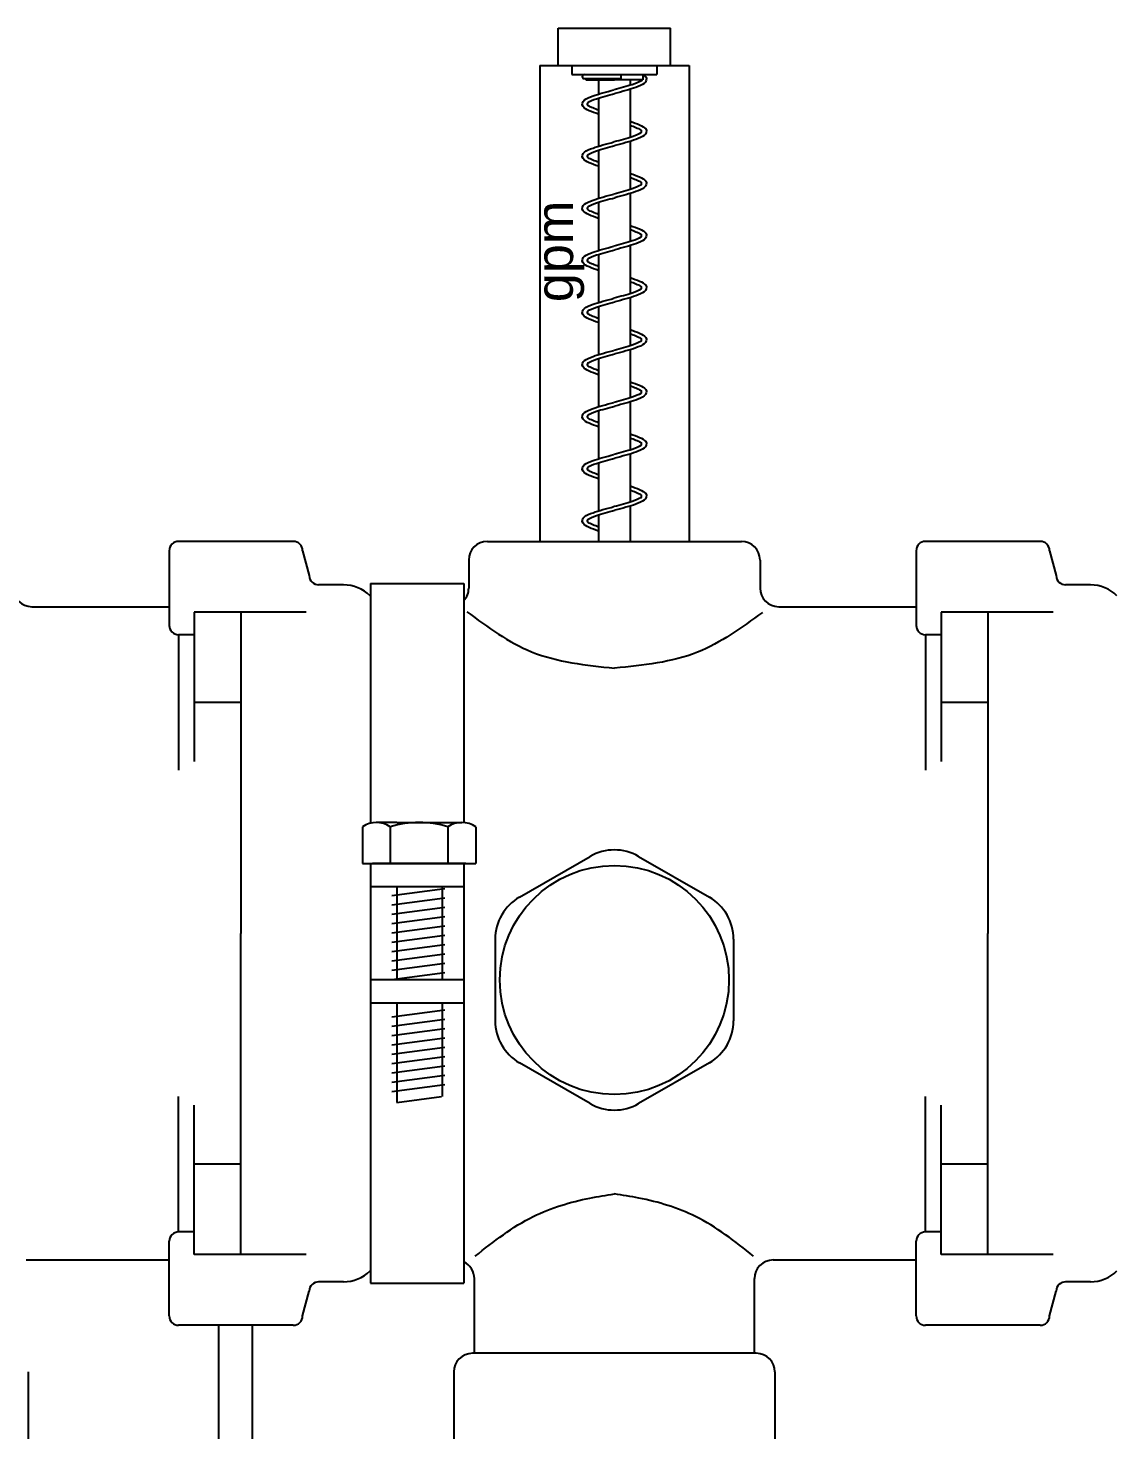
# Paper-space layout 'M&T INST' of a CAD drawing. Header units: inches. Extents: x 0.2 to 34.4, y 0.5 to 23.
# Drawn here: x 16.2804 to 16.5841, y 14.4112 to 14.8024 of the extents above; entities that cross this region are included whole.
import ezdxf

# ---------------------------------------------------------------- set-up
doc = ezdxf.new("R2010")
doc.units = ezdxf.units.IN
doc.header["$MEASUREMENT"] = 0
doc.layers.add('D_OBJECTS', color=4, linetype='Continuous')
doc.layers.add('Title Block', color=7, linetype='Continuous')
doc.styles.get("Standard").update_dxf_attribs({"font": 'arial.ttf'})

# ---------------------------------------------------------------- blocks, each defined once
blk = doc.blocks.new('SINGLE MANIFOLD')
at = {"layer": 'D_OBJECTS', "color": 42, "ltscale": 12}
for p, q in [((-3.338762988981975, -2.560327742495158), (-3.338762988981975, -2.551994409161832)), ((-3.338762988981975, -2.551994409161832), (-3.313716357077114, -2.551994409161832)), ((-3.313716357077114, -2.560327742495158), (-3.313716357077114, -2.551994409161832)), ((-3.342906339696212, -2.560327742495158), (-3.30957300636288, -2.560327742495158)), ((-3.342906339696212, -2.560327742495158), (-3.342906339696212, -2.666577742495161)), ((-3.335710097801689, -2.560327742495158), (-3.335710097801689, -2.562376435481919)), ((-3.335710097801689, -2.562376435481919), (-3.316769248257399, -2.562376435481919)), ((-3.324698325157565, -2.563293102148588), (-3.324698325157565, -2.562376435481919)), ((-3.319900265089961, -2.562376435481919), (-3.319900265089961, -2.563583803308457)), ((-3.316769248257399, -2.560327742495158), (-3.316769248257399, -2.562376435481919)), ((-3.30957300636288, -2.560327742495158), (-3.30957300636288, -2.666577742495161)), ((-3.332941269054173, -2.563293102148588), (-3.324698325157565, -2.563293102148588)), ((-3.332579080969131, -2.563293102148588), (-3.332579080969131, -2.563583803308457)), ((-3.332579080969131, -2.563583803308457), (-3.326239673029546, -2.563583803308457)), ((-3.329786491323125, -2.563583803308457), (-3.329786491323125, -2.566751460770544)), ((-3.319900265089961, -2.563583803308457), (-3.326239673029546, -2.563583803308457)), ((-3.322692854735964, -2.563583803308457), (-3.322692854735964, -2.564782524102608)), ((-3.322692854735964, -2.565654633720978), (-3.322692854735964, -2.576411895213877)), ((-3.329786491323125, -2.567623570388914), (-3.329786491323125, -2.578380831881812)), ((-3.322692854735964, -2.577284004832247), (-3.322692854735964, -2.588041266325146)), ((-3.329786491323125, -2.579252941500183), (-3.329786491323125, -2.590010202993081)), ((-3.329786491323125, -2.590882312611438), (-3.329786491323125, -2.60163957410435)), ((-3.322692854735964, -2.588913375943516), (-3.322692854735964, -2.599670637436414)), ((-3.322692854735964, -2.600542747054785), (-3.322692854735964, -2.611300008547683)), ((-3.329786491323125, -2.602511683722707), (-3.329786491323125, -2.613268945215619)), ((-3.322692854735964, -2.612172118166054), (-3.322692854735964, -2.622929379658952)), ((-3.329786491323125, -2.614141054833976), (-3.329786491323125, -2.624898316326888)), ((-3.322692854735964, -2.623801489277309), (-3.322692854735964, -2.634558750770221)), ((-3.329786491323125, -2.625770425945245), (-3.329786491323125, -2.636527687438157)), ((-3.329786491323125, -2.637399797056514), (-3.329786491323125, -2.648157058549426)), ((-3.322692854735964, -2.635430860388578), (-3.322692854735964, -2.64618812188149)), ((-3.322692854735964, -2.647060231499847), (-3.322692854735964, -2.657817492992759)), ((-3.329786491323125, -2.649029168167782), (-3.329786491323125, -2.659786429660695)), ((-3.322692854735964, -2.658689602611116), (-3.322692854735964, -2.666577742495161)), ((-3.329786491323125, -2.660658539279051), (-3.329786491323125, -2.666577742495161))]:
    blk.add_line(p, q, dxfattribs=at)
at = {"layer": 'D_OBJECTS', "color": 1, "ltscale": 12}
for p, q in [((-3.425569014907737, -2.668661075828492), (-3.425569014907737, -2.685327742495158)), ((-3.397886382728643, -2.666577742495161), (-3.423485681574402, -2.666577742495161)), ((-3.395803049395312, -2.668661075828492), (-3.394319014907737, -2.674202742495165)), ((-3.354573006362877, -2.666577742495161), (-3.297906339696212, -2.666577742495161)), ((-3.258902348241069, -2.668661075828492), (-3.258902348241069, -2.685327742495158)), ((-3.231219716061979, -2.666577742495161), (-3.256819014907734, -2.666577742495161)), ((-3.229136382728644, -2.668661075828492), (-3.227652348241069, -2.674202742495165)), ((-3.358739673029547, -2.670744409161824), (-3.358739673029547, -2.676994409161832)), ((-3.293739673029545, -2.670744409161824), (-3.293739673029545, -2.676994409161832)), ((-3.386656339696209, -2.676286075828497), (-3.392235681574402, -2.676286075828497)), ((-3.219989673029545, -2.676286075828497), (-3.225569014907734, -2.676286075828497)), ((-3.456239673029543, -2.681161075828495), (-3.425569014907737, -2.681161075828495)), ((-3.429052083870026, -2.681161075828495), (-3.425569014907737, -2.681161075828495)), ((-3.429052083870026, -2.681161075828495), (-3.425569014907737, -2.681161075828495)), ((-3.289573006362879, -2.681161075828495), (-3.258902348241069, -2.681161075828495)), ((-3.419989673029544, -2.682411075828494), (-3.419989673029544, -2.715749422705581)), ((-3.419989673029544, -2.682411075828494), (-3.419989673029544, -2.687411075828489)), ((-3.395026358428701, -2.682411075828494), (-3.419989673029544, -2.682411075828494)), ((-3.409573006362876, -2.682411075828494), (-3.409573006362876, -2.754077742495166)), ((-3.253323006362876, -2.682411075828494), (-3.253323006362876, -2.715749422705581)), ((-3.228359691762037, -2.682411075828494), (-3.253323006362876, -2.682411075828494)), ((-3.253323006362876, -2.682411075828494), (-3.253323006362876, -2.687411075828489)), ((-3.242906339696212, -2.682411075828494), (-3.242906339696212, -2.754077742495166)), ((-3.423485681574402, -2.687411075828489), (-3.423485681574402, -2.717672868909684)), ((-3.419989673029544, -2.687411075828489), (-3.423485681574402, -2.687411075828489)), ((-3.256819014907734, -2.687411075828489), (-3.256819014907734, -2.717672868909684)), ((-3.253323006362876, -2.687411075828489), (-3.256819014907734, -2.687411075828489)), ((-3.409573006362876, -2.702546347062746), (-3.419989673029544, -2.702546347062746)), ((-3.242906339696212, -2.702546347062746), (-3.253323006362876, -2.702546347062746)), ((-3.347444023991425, -2.746031560283452), (-3.331626793703514, -2.736899478118882)), ((-3.320852552355575, -2.736899478118882), (-3.305035322067663, -2.746031560283452)), ((-3.409573006362876, -2.825744409161825), (-3.409573006362876, -2.754077742495166)), ((-3.352831144665394, -2.755362326997268), (-3.352831144665394, -2.773626491326393)), ((-3.299648201393694, -2.755362326997268), (-3.299648201393694, -2.773626491326393)), ((-3.242906339696212, -2.825744409161825), (-3.242906339696212, -2.754077742495166)), ((-3.331626793601544, -2.792089340204765), (-3.347444023991425, -2.782957258040209)), ((-3.305035322067663, -2.782957258040209), (-3.320852552253605, -2.792089340204765)), ((-3.423485681574402, -2.820744409161829), (-3.423485681574402, -2.790482616080634)), ((-3.256819014907734, -2.820744409161829), (-3.256819014907734, -2.790482616080634)), ((-3.419989673029544, -2.825744409161825), (-3.419989673029544, -2.792406062284737)), ((-3.253323006362876, -2.825744409161825), (-3.253323006362876, -2.792406062284737)), ((-3.409573006362876, -2.805609137927586), (-3.419989673029544, -2.805609137927586)), ((-3.242906339696212, -2.805609137927586), (-3.253323006362876, -2.805609137927586)), ((-3.419989673029544, -2.820744409161829), (-3.423485681574402, -2.820744409161829)), ((-3.419989673029544, -2.825744409161825), (-3.419989673029544, -2.820744409161829)), ((-3.253323006362876, -2.820744409161829), (-3.256819014907734, -2.820744409161829)), ((-3.253323006362876, -2.825744409161825), (-3.253323006362876, -2.820744409161829)), ((-3.425569014907737, -2.839494409161826), (-3.425569014907737, -2.822827742495161)), ((-3.425569014907737, -2.839494409161826), (-3.425569014907737, -2.822827742495161)), ((-3.395026358428701, -2.825744409161825), (-3.419989673029544, -2.825744409161825)), ((-3.258902348241069, -2.839494409161826), (-3.258902348241069, -2.822827742495161)), ((-3.228359691762037, -2.825744409161825), (-3.253323006362876, -2.825744409161825)), ((-3.457489673029546, -2.826994409161824), (-3.425569014907737, -2.826994409161824)), ((-3.429052083870026, -2.826994409161824), (-3.425569014907737, -2.826994409161824)), ((-3.429052083870026, -2.826994409161824), (-3.425569014907737, -2.826994409161824)), ((-3.290823006362878, -2.826994409161824), (-3.258902348241069, -2.826994409161824)), ((-3.386656339696209, -2.831869409161822), (-3.392235681574402, -2.831869409161822)), ((-3.357489673029544, -2.847827742495166), (-3.357489673029544, -2.831161075828501)), ((-3.294989673029544, -2.847827742495166), (-3.294989673029544, -2.831161075828501)), ((-3.219989673029545, -2.831869409161822), (-3.225569014907734, -2.831869409161822)), ((-3.395803049395312, -2.839494409161826), (-3.394319014907737, -2.833952742495168)), ((-3.229136382728644, -2.839494409161826), (-3.227652348241069, -2.833952742495168)), ((-3.397886382728643, -2.841577742495158), (-3.423485681574402, -2.841577742495158)), ((-3.231219716061979, -2.841577742495158), (-3.256819014907734, -2.841577742495158)), ((-3.294573006362878, -2.847827742495166), (-3.357906339696211, -2.847827742495166)), ((-3.457073006362876, -2.851994409161829), (-3.457073006362876, -2.868661075828495)), ((-3.362073006362877, -2.851994409161829), (-3.362073006362881, -2.868661075828495)), ((-3.290406339696212, -2.851994409161829), (-3.290406339696212, -2.868661075828495))]:
    blk.add_line(p, q, dxfattribs=at)
at = {"layer": 'D_OBJECTS', "ltscale": 12}
for p, q in [((-3.380671068877227, -2.675952742495166), (-3.380671068877227, -2.729400199132666)), ((-3.380671068877227, -2.675952742495166), (-3.359837735543895, -2.675952742495166)), ((-3.359837735543895, -2.675952742495166), (-3.359837735543895, -2.729400199132666)), ((-3.382461502779599, -2.730317150040062), (-3.382461502779599, -2.738452742495166)), ((-3.374819142238799, -2.729325841302025), (-3.379342583417532, -2.729325841302025)), ((-3.376257162095147, -2.73029365313506), (-3.376257162095147, -2.738452742495166)), ((-3.374819142238799, -2.729325841302025), (-3.364819142238801, -2.729325841302025)), ((-3.364819142238801, -2.729325841302025), (-3.360295701060068, -2.729325841302025)), ((-3.363381122382453, -2.73029365313506), (-3.363381122382453, -2.738452742495166)), ((-3.357176781698001, -2.730317150040062), (-3.357176781698001, -2.738452742495166)), ((-3.382461502779599, -2.738452742495166), (-3.357176781698001, -2.738452742495166)), ((-3.380671068877227, -2.738452742495166), (-3.380671068877227, -2.832202742495166)), ((-3.359402475572132, -2.738452742495166), (-3.380235808905468, -2.738452742495166)), ((-3.359837735543895, -2.738452742495166), (-3.359837735543895, -2.832202742495166)), ((-3.359837735543895, -2.743661075828495), (-3.380671068877227, -2.743661075828495)), ((-3.375901555502669, -2.745604558469321), (-3.364072490498575, -2.744065397329845)), ((-3.374819142238799, -2.743661075828495), (-3.374819142238799, -2.764494409161824)), ((-3.364652262637776, -2.743661075828495), (-3.364652262637776, -2.764494409161824)), ((-3.375901555502669, -2.747688249335265), (-3.364072490498575, -2.746149088195789)), ((-3.375901555502669, -2.74977194020121), (-3.364072490498575, -2.748232779061734)), ((-3.375901555502669, -2.751855631067155), (-3.364072490498575, -2.750316469927679)), ((-3.375901555502669, -2.7539393219331), (-3.364072490498575, -2.752400160793623)), ((-3.375901555502669, -2.756023012799044), (-3.364072490498575, -2.754483851659568)), ((-3.375901555502669, -2.758106703664989), (-3.364072490498575, -2.756567542525513)), ((-3.375901555502669, -2.760190394530934), (-3.364072490498575, -2.758651233391458)), ((-3.375901555502669, -2.762274085396879), (-3.364072490498575, -2.760734924257402)), ((-3.375901555502669, -2.764357776262838), (-3.364072490498575, -2.762818615123361)), ((-3.359837735543895, -2.764494409161824), (-3.380671068877227, -2.764494409161824)), ((-3.359837735543895, -2.769702742495166), (-3.380671068877227, -2.769702742495166)), ((-3.375901555502669, -2.772692539726616), (-3.364072490498575, -2.77115337858714)), ((-3.374819142238799, -2.769702742495166), (-3.374819142238799, -2.791825841302025)), ((-3.364652262637776, -2.769702742495166), (-3.364652262637776, -2.790524672410879)), ((-3.375901555502669, -2.774776230592561), (-3.364072490498575, -2.773237069453085)), ((-3.375901555502669, -2.776859921458506), (-3.364072490498575, -2.77532076031903)), ((-3.375901555502669, -2.778943612324451), (-3.364072490498575, -2.777404451184974)), ((-3.375901555502669, -2.781027303190395), (-3.364072490498575, -2.779488142050919)), ((-3.375901555502669, -2.78311099405634), (-3.364072490498575, -2.781571832916864)), ((-3.375901555502669, -2.785194684922285), (-3.364072490498575, -2.783655523782809)), ((-3.375901555502669, -2.787278375788244), (-3.364072490498575, -2.785739214648753)), ((-3.375901555502669, -2.789362066654189), (-3.364072490498575, -2.787822905514712)), ((-3.374819142238799, -2.791825841302025), (-3.364819142238801, -2.790524672410879)), ((-3.380671068877227, -2.832202742495166), (-3.359837735543895, -2.832202742495166)), ((-3.414525235543895, -3.376156616284671), (-3.414525235543895, -2.841577742495158)), ((-3.407025235543895, -3.385754080490837), (-3.407025235543895, -2.841577742495158))]:
    blk.add_line(p, q, dxfattribs=at)
at = {"layer": 'D_OBJECTS', "color": 1, "ltscale": 12}
blk.add_circle((-3.326239673029544, -2.764494409161824), 0.02556620878416788, dxfattribs=at)
at = {"layer": 'D_OBJECTS', "color": 42, "ltscale": 12}
for centre, radius, start, end in [((-3.332941269054173, -2.562834768815247), 0.0004583333333333384, 90, 270), ((-3.33190292800708, -2.568972497066735), 0.0004166666666666666, 120.7580244530881, 241.4227579795069), ((-3.320576418053028, -2.575062968535132), 0.0004166666666666666, 300.7580246195985, 61.42275825121518), ((-3.33190292800708, -2.580601868178004), 0.0004166666666666666, 120.7580244530881, 241.4227579795069), ((-3.320576418053028, -2.586692339646401), 0.0004166666666666666, 300.7580246195985, 61.42275825121518), ((-3.33190292800708, -2.592231239289273), 0.0004166666666666666, 120.7580244530881, 241.4227579795069), ((-3.320576418053028, -2.59832171075767), 0.0004166666666666666, 300.7580246195985, 61.42275825121518), ((-3.33190292800708, -2.603860610400528), 0.0004166666666666666, 120.7580244530881, 241.4227579795069), ((-3.320576418053028, -2.609951081868939), 0.0004166666666666666, 300.7580246195985, 61.42275825121518), ((-3.33190292800708, -2.615489981511796), 0.0004166666666666666, 120.7580244530881, 241.4227579795069), ((-3.320576418053028, -2.621580452980208), 0.0004166666666666666, 300.7580246195985, 61.42275825121518), ((-3.33190292800708, -2.627119352623065), 0.0004166666666666666, 120.7580244530881, 241.4227579795069), ((-3.320576418053028, -2.633209824091477), 0.0004166666666666666, 300.7580246195985, 61.42275825121518), ((-3.33190292800708, -2.638748723734334), 0.0004166666666666666, 120.7580244530881, 241.4227579795069), ((-3.320576418053028, -2.644839195202746), 0.0004166666666666666, 300.7580246195985, 61.42275825121518), ((-3.33190292800708, -2.650378094845603), 0.0004166666666666666, 120.7580244530881, 241.4227579795069), ((-3.320576418053028, -2.656468566314015), 0.0004166666666666666, 300.7580246195985, 61.42275825121518), ((-3.331902928007082, -2.662007465956872), 0.0004166666666666666, 120.7580244530881, 241.4227579795069), ((-3.33190292800708, -2.662007465956872), 0.0004166666666666666, 120.7580244530881, 241.4227579795069)]:
    blk.add_arc(centre, radius, start, end, dxfattribs=at)
at = {"layer": 'D_OBJECTS', "color": 1, "ltscale": 12}
for centre, radius, start, end in [((-3.423485681574402, -2.668661075828492), 0.002083333333333333, 90, 180), ((-3.397886382728643, -2.668661075828492), 0.002083333333333333, 0, 90), ((-3.354573006362877, -2.670744409161824), 0.004166666666666667, 90, 180), ((-3.297906339696212, -2.670744409161824), 0.004166666666666667, 0, 90), ((-3.256819014907734, -2.668661075828492), 0.002083333333333333, 90, 180), ((-3.231219716061979, -2.668661075828492), 0.002083333333333333, 0, 90), ((-3.392235681574402, -2.674202742495165), 0.002083333333333333, 180, 270.0000000000008), ((-3.225569014907734, -2.674202742495165), 0.002083333333333333, 180, 270.0000000000008), ((-3.456239673029543, -2.676994409161832), 0.004166666666666667, 180, 270), ((-3.386656339696209, -2.684619409161822), 0.008333333333333333, 45.03187078392821, 90), ((-3.374877783969808, -2.672827742495155), 0.008333333333333333, 225.0318707839283, 225.9573064258832), ((-3.36290633969621, -2.676994409161832), 0.004166666666666667, 317.4311517820801, 0), ((-3.289573006362879, -2.676994409161832), 0.004166666666666667, 180, 270), ((-3.219989673029545, -2.684619409161822), 0.008333333333333333, 45.03187078392821, 90), ((-3.423485681574402, -2.685327742495158), 0.002083333333333333, 180, 270), ((-3.256819014907734, -2.685327742495158), 0.002083333333333333, 180, 270), ((-3.326239673029544, -2.746230244832699), 0.01077424134793619, 60.00000000000001, 119.9999999999999), ((-3.342056903317456, -2.755362326997268), 0.01077424134793619, 120, 180), ((-3.310422442741633, -2.755362326997268), 0.01077424134793619, 0, 60.00000000000001), ((-3.342056903317456, -2.773626491326393), 0.01077424134793619, 180, 239.9999999999999), ((-3.310422442741633, -2.773626491326393), 0.01077424134793619, 299.9999999999999, 0), ((-3.326239672927574, -2.782758573490948), 0.01077424134793619, 239.9999999999999, 299.9999999999998), ((-3.423485681574402, -2.822827742495161), 0.002083333333333333, 90, 180), ((-3.256819014907734, -2.822827742495161), 0.002083333333333333, 90, 180), ((-3.361656339696211, -2.831161075828501), 0.004166666666666667, 0, 64.12144942389203), ((-3.290823006362878, -2.831161075828501), 0.004166666666666667, 90, 180), ((-3.392235681574402, -2.833952742495168), 0.002083333333333333, 89.99999999999919, 180), ((-3.386656339696209, -2.823536075828496), 0.008333333333333333, 270, 314.9681292160716), ((-3.374877783969808, -2.835327742495164), 0.008333333333333333, 134.0426935741175, 134.9681292160716), ((-3.225569014907734, -2.833952742495168), 0.002083333333333333, 89.99999999999919, 180), ((-3.219989673029545, -2.823536075828496), 0.008333333333333333, 270, 314.9681292160716), ((-3.423485681574402, -2.839494409161826), 0.002083333333333333, 180, 270), ((-3.397886382728643, -2.839494409161826), 0.002083333333333333, 270, 0), ((-3.256819014907734, -2.839494409161826), 0.002083333333333333, 180, 270), ((-3.231219716061979, -2.839494409161826), 0.002083333333333333, 270, 0), ((-3.357906339696211, -2.851994409161829), 0.004166666666666667, 90, 180), ((-3.294573006362878, -2.851994409161829), 0.004166666666666667, 0, 90)]:
    blk.add_arc(centre, radius, start, end, dxfattribs=at)
at = {"layer": 'D_OBJECTS', "ltscale": 12}
for centre, radius, start, end in [((-3.379342583417532, -2.734727968101833), 0.005402126799808116, 55.16958618023915, 125.2643896827574), ((-3.3698191422388, -2.751223052086299), 0.02189721078426921, 72.90176060882688, 107.0982393911731), ((-3.360295701060068, -2.734727968101833), 0.005402126799808116, 54.73561031724257, 124.8304138197608)]:
    blk.add_arc(centre, radius, start, end, dxfattribs=at)
at = {"layer": 'D_OBJECTS', "color": 42, "ltscale": 12}
for points, knots in [([(-3.319900265089961, -2.562532436244137), (-3.319465730158464, -2.562644943793043), (-3.319341845505649, -2.562765228469157), (-3.318889962377282, -2.563349426663589), (-3.319135549780183, -2.56401135195544), (-3.320030120021753, -2.564693968643223), (-3.32067886013642, -2.564973828765343), (-3.322774135707597, -2.565718546780968), (-3.324456156171218, -2.566162340767473), (-3.326133137250695, -2.566605863877665)], [0.03434367416500044, 0.03434367416500044, 0.03434367416500044, 0.03434367416500044, 0.04145968747599654, 0.04145968747599654, 0.0659514468788357, 0.0659514468788357, 0.09044320628167485, 0.09044320628167485, 0.1300967199969058, 0.1300967199969058, 0.1300967199969058, 0.1300967199969058]), ([(-3.329786491323127, -2.571232811398698), (-3.331301885680981, -2.570660418420044), (-3.33264650338443, -2.570275631167615), (-3.33358938368181, -2.569056667827919), (-3.333343796278907, -2.568394742536082), (-3.332449226037337, -2.567712125848299), (-3.331800485922672, -2.567432265726179), (-3.329705210351493, -2.566687547710554), (-3.328023189887874, -2.566243753724049), (-3.326346208808395, -2.565800230613856)], [0, 0, 0, 0, 0.04145968747599654, 0.04145968747599654, 0.06595144687883453, 0.06595144687883453, 0.09044320628167252, 0.09044320628167252, 0.1300967199969058, 0.1300967199969058, 0.1300967199969058, 0.1300967199969058]), ([(-3.320363329116471, -2.563791653588904), (-3.320773662142665, -2.564035853902052), (-3.321422692957324, -2.564368588448257), (-3.323416837729107, -2.565025014688768), (-3.324879123169199, -2.565412220043211), (-3.326346208808395, -2.565800230613856)], [0.07116384554252335, 0.07116384554252335, 0.07116384554252335, 0.07116384554252335, 0.09540634618935737, 0.09540634618935737, 0.1300967199969058, 0.1300967199969058, 0.1300967199969058, 0.1300967199969058]), ([(-3.320363329116471, -2.563791653588904), (-3.320255410132139, -2.563732707101192), (-3.320120343001564, -2.563658932009599), (-3.320039961404014, -2.563596022891272), (-3.320025943760276, -2.563583803308131)], [0, 0, 0, 0, 0.004021317376355101, 0.005032921709845624, 0.005032921709845624, 0.005032921709845624, 0.005032921709845624]), ([(-3.332116016941923, -2.568614440902191), (-3.33170568391569, -2.568370240589086), (-3.331056653101307, -2.568037506043108), (-3.329062508329992, -2.567381079802754), (-3.327600222889897, -2.566993874448311), (-3.326133137250695, -2.566605863877665)], [0.07116384555626477, 0.07116384555626477, 0.07116384555626477, 0.07116384555626477, 0.09540634618927812, 0.09540634618927812, 0.1300967199969058, 0.1300967199969058, 0.1300967199969058, 0.1300967199969058]), ([(-3.320363329116471, -2.575421024700173), (-3.320773662142665, -2.575665225013321), (-3.321422692957324, -2.575997959559526), (-3.323416837729107, -2.576654385800037), (-3.324879123169199, -2.57704159115448), (-3.326346208808395, -2.577429601725125)], [0.07116384554252335, 0.07116384554252335, 0.07116384554252335, 0.07116384554252335, 0.09540634618935737, 0.09540634618935737, 0.1300967199969058, 0.1300967199969058, 0.1300967199969058, 0.1300967199969058]), ([(-3.322692854735964, -2.572806126628105), (-3.321177460378111, -2.573375047182747), (-3.319832842674662, -2.573759834435176), (-3.318889962377282, -2.574978797774857), (-3.319135549780183, -2.575640723066709), (-3.320030120021753, -2.576323339754492), (-3.32067886013642, -2.576603199876612), (-3.322774135707597, -2.577347917892236), (-3.324456156171218, -2.577791711878742), (-3.326133137250695, -2.578235234988934)], [0, 0, 0, 0, 0.04145968747599654, 0.04145968747599654, 0.0659514468788357, 0.0659514468788357, 0.09044320628167485, 0.09044320628167485, 0.1300967199969058, 0.1300967199969058, 0.1300967199969058, 0.1300967199969058]), ([(-3.329786491323127, -2.582862182509967), (-3.331301885680981, -2.582289789531313), (-3.33264650338443, -2.581905002278884), (-3.33358938368181, -2.580686038939188), (-3.333343796278907, -2.580024113647351), (-3.332449226037337, -2.579341496959568), (-3.331800485922672, -2.579061636837448), (-3.329705210351493, -2.578316918821823), (-3.328023189887874, -2.577873124835317), (-3.326346208808395, -2.577429601725125)], [0, 0, 0, 0, 0.04145968747599654, 0.04145968747599654, 0.06595144687883453, 0.06595144687883453, 0.09044320628167252, 0.09044320628167252, 0.1300967199969058, 0.1300967199969058, 0.1300967199969058, 0.1300967199969058]), ([(-3.332116016941923, -2.58024381201346), (-3.33170568391569, -2.579999611700355), (-3.331056653101307, -2.579666877154377), (-3.329062508329992, -2.579010450914023), (-3.327600222889897, -2.57862324555958), (-3.326133137250695, -2.578235234988934)], [0.07116384555626477, 0.07116384555626477, 0.07116384555626477, 0.07116384555626477, 0.09540634618927812, 0.09540634618927812, 0.1300967199969058, 0.1300967199969058, 0.1300967199969058, 0.1300967199969058]), ([(-3.322692854735964, -2.584435497739374), (-3.321177460378111, -2.585004418294016), (-3.319832842674662, -2.585389205546445), (-3.318889962377282, -2.586608168886126), (-3.319135549780183, -2.587270094177978), (-3.320030120021753, -2.587952710865761), (-3.32067886013642, -2.588232570987881), (-3.322774135707597, -2.588977289003505), (-3.324456156171218, -2.589421082990011), (-3.326133137250695, -2.589864606100203)], [0, 0, 0, 0, 0.04145968747599654, 0.04145968747599654, 0.0659514468788357, 0.0659514468788357, 0.09044320628167485, 0.09044320628167485, 0.1300967199969058, 0.1300967199969058, 0.1300967199969058, 0.1300967199969058]), ([(-3.320363329116471, -2.587050395811442), (-3.320773662142665, -2.58729459612459), (-3.321422692957324, -2.587627330670795), (-3.323416837729107, -2.588283756911306), (-3.324879123169199, -2.588670962265748), (-3.326346208808395, -2.589058972836394)], [0.07116384554252335, 0.07116384554252335, 0.07116384554252335, 0.07116384554252335, 0.09540634618935737, 0.09540634618935737, 0.1300967199969058, 0.1300967199969058, 0.1300967199969058, 0.1300967199969058]), ([(-3.329786491323127, -2.594491553621236), (-3.331301885680981, -2.593919160642582), (-3.33264650338443, -2.593534373390153), (-3.33358938368181, -2.592315410050457), (-3.333343796278907, -2.59165348475862), (-3.332449226037337, -2.590970868070837), (-3.331800485922672, -2.590691007948717), (-3.329705210351493, -2.589946289933092), (-3.328023189887874, -2.589502495946586), (-3.326346208808395, -2.589058972836394)], [0, 0, 0, 0, 0.04145968747599654, 0.04145968747599654, 0.06595144687883453, 0.06595144687883453, 0.09044320628167252, 0.09044320628167252, 0.1300967199969058, 0.1300967199969058, 0.1300967199969058, 0.1300967199969058]), ([(-3.332116016941923, -2.591873183124729), (-3.33170568391569, -2.591628982811624), (-3.331056653101307, -2.591296248265646), (-3.329062508329992, -2.590639822025292), (-3.327600222889897, -2.590252616670849), (-3.326133137250695, -2.589864606100203)], [0.07116384555626477, 0.07116384555626477, 0.07116384555626477, 0.07116384555626477, 0.09540634618927812, 0.09540634618927812, 0.1300967199969058, 0.1300967199969058, 0.1300967199969058, 0.1300967199969058]), ([(-3.322692854735964, -2.596064868850643), (-3.321177460378111, -2.596633789405285), (-3.319832842674662, -2.597018576657714), (-3.318889962377282, -2.598237539997395), (-3.319135549780183, -2.598899465289232), (-3.320030120021753, -2.599582081977029), (-3.32067886013642, -2.59986194209915), (-3.322774135707597, -2.600606660114774), (-3.324456156171218, -2.60105045410128), (-3.326133137250695, -2.601493977211472)], [0, 0, 0, 0, 0.04145968747599654, 0.04145968747599654, 0.0659514468788357, 0.0659514468788357, 0.09044320628167485, 0.09044320628167485, 0.1300967199969058, 0.1300967199969058, 0.1300967199969058, 0.1300967199969058]), ([(-3.320363329116471, -2.598679766922711), (-3.320773662142665, -2.598923967235859), (-3.321422692957324, -2.599256701782064), (-3.323416837729107, -2.599913128022575), (-3.324879123169199, -2.600300333377017), (-3.326346208808395, -2.600688343947663)], [0.07116384554252335, 0.07116384554252335, 0.07116384554252335, 0.07116384554252335, 0.09540634618935737, 0.09540634618935737, 0.1300967199969058, 0.1300967199969058, 0.1300967199969058, 0.1300967199969058]), ([(-3.329786491323127, -2.606120924732505), (-3.331301885680981, -2.60554853175385), (-3.33264650338443, -2.605163744501422), (-3.33358938368181, -2.603944781161726), (-3.333343796278907, -2.603282855869889), (-3.332449226037337, -2.602600239182106), (-3.331800485922672, -2.602320379059986), (-3.329705210351493, -2.601575661044361), (-3.328023189887874, -2.601131867057855), (-3.326346208808395, -2.600688343947663)], [0, 0, 0, 0, 0.04145968747599654, 0.04145968747599654, 0.06595144687883453, 0.06595144687883453, 0.09044320628167252, 0.09044320628167252, 0.1300967199969058, 0.1300967199969058, 0.1300967199969058, 0.1300967199969058]), ([(-3.332116016941923, -2.603502554235998), (-3.33170568391569, -2.603258353922893), (-3.331056653101307, -2.602925619376915), (-3.329062508329992, -2.602269193136561), (-3.327600222889897, -2.601881987782118), (-3.326133137250695, -2.601493977211472)], [0.07116384555626477, 0.07116384555626477, 0.07116384555626477, 0.07116384555626477, 0.09540634618927812, 0.09540634618927812, 0.1300967199969058, 0.1300967199969058, 0.1300967199969058, 0.1300967199969058]), ([(-3.322692854735964, -2.607694239961912), (-3.321177460378111, -2.608263160516554), (-3.319832842674662, -2.608647947768983), (-3.318889962377282, -2.609866911108664), (-3.319135549780183, -2.610528836400501), (-3.320030120021753, -2.611211453088298), (-3.32067886013642, -2.611491313210404), (-3.322774135707597, -2.612236031226043), (-3.324456156171218, -2.612679825212549), (-3.326133137250695, -2.613123348322741)], [0, 0, 0, 0, 0.04145968747599654, 0.04145968747599654, 0.0659514468788357, 0.0659514468788357, 0.09044320628167485, 0.09044320628167485, 0.1300967199969058, 0.1300967199969058, 0.1300967199969058, 0.1300967199969058]), ([(-3.329786491323127, -2.617750295843774), (-3.331301885680981, -2.617177902865119), (-3.33264650338443, -2.61679311561269), (-3.33358938368181, -2.615574152272995), (-3.333343796278907, -2.614912226981158), (-3.332449226037337, -2.614229610293375), (-3.331800485922672, -2.613949750171255), (-3.329705210351493, -2.61320503215563), (-3.328023189887874, -2.612761238169124), (-3.326346208808395, -2.612317715058932)], [0, 0, 0, 0, 0.04145968747599654, 0.04145968747599654, 0.06595144687883453, 0.06595144687883453, 0.09044320628167252, 0.09044320628167252, 0.1300967199969058, 0.1300967199969058, 0.1300967199969058, 0.1300967199969058]), ([(-3.320363329116471, -2.61030913803398), (-3.320773662142665, -2.610553338347128), (-3.321422692957324, -2.610886072893333), (-3.323416837729107, -2.611542499133844), (-3.324879123169199, -2.611929704488286), (-3.326346208808395, -2.612317715058932)], [0.07116384554252335, 0.07116384554252335, 0.07116384554252335, 0.07116384554252335, 0.09540634618935737, 0.09540634618935737, 0.1300967199969058, 0.1300967199969058, 0.1300967199969058, 0.1300967199969058]), ([(-3.332116016941923, -2.615131925347267), (-3.33170568391569, -2.614887725034162), (-3.331056653101307, -2.614554990488184), (-3.329062508329992, -2.61389856424783), (-3.327600222889897, -2.613511358893387), (-3.326133137250695, -2.613123348322741)], [0.07116384555626477, 0.07116384555626477, 0.07116384555626477, 0.07116384555626477, 0.09540634618927812, 0.09540634618927812, 0.1300967199969058, 0.1300967199969058, 0.1300967199969058, 0.1300967199969058]), ([(-3.322692854735964, -2.619323611073181), (-3.321177460378111, -2.619892531627823), (-3.319832842674662, -2.620277318880252), (-3.318889962377282, -2.621496282219933), (-3.319135549780183, -2.62215820751177), (-3.320030120021753, -2.622840824199567), (-3.32067886013642, -2.623120684321673), (-3.322774135707597, -2.623865402337312), (-3.324456156171218, -2.624309196323804), (-3.326133137250695, -2.62475271943401)], [0, 0, 0, 0, 0.04145968747599654, 0.04145968747599654, 0.0659514468788357, 0.0659514468788357, 0.09044320628167485, 0.09044320628167485, 0.1300967199969058, 0.1300967199969058, 0.1300967199969058, 0.1300967199969058]), ([(-3.320363329116471, -2.621938509145249), (-3.320773662142665, -2.622182709458396), (-3.321422692957324, -2.622515444004602), (-3.323416837729107, -2.623171870245113), (-3.324879123169199, -2.623559075599555), (-3.326346208808395, -2.623947086170201)], [0.07116384554252335, 0.07116384554252335, 0.07116384554252335, 0.07116384554252335, 0.09540634618935737, 0.09540634618935737, 0.1300967199969058, 0.1300967199969058, 0.1300967199969058, 0.1300967199969058]), ([(-3.329786491323127, -2.629379666955042), (-3.331301885680981, -2.628807273976388), (-3.33264650338443, -2.628422486723959), (-3.33358938368181, -2.627203523384264), (-3.333343796278907, -2.626541598092427), (-3.332449226037337, -2.625858981404644), (-3.331800485922672, -2.625579121282524), (-3.329705210351493, -2.624834403266899), (-3.328023189887874, -2.624390609280393), (-3.326346208808395, -2.623947086170201)], [0, 0, 0, 0, 0.04145968747599654, 0.04145968747599654, 0.06595144687883453, 0.06595144687883453, 0.09044320628167252, 0.09044320628167252, 0.1300967199969058, 0.1300967199969058, 0.1300967199969058, 0.1300967199969058]), ([(-3.332116016941923, -2.626761296458536), (-3.33170568391569, -2.626517096145431), (-3.331056653101307, -2.626184361599453), (-3.329062508329992, -2.625527935359099), (-3.327600222889897, -2.625140730004656), (-3.326133137250695, -2.62475271943401)], [0.07116384555626477, 0.07116384555626477, 0.07116384555626477, 0.07116384555626477, 0.09540634618927812, 0.09540634618927812, 0.1300967199969058, 0.1300967199969058, 0.1300967199969058, 0.1300967199969058]), ([(-3.322692854735964, -2.63095298218445), (-3.321177460378111, -2.631521902739092), (-3.319832842674662, -2.631906689991521), (-3.318889962377282, -2.633125653331202), (-3.319135549780183, -2.633787578623039), (-3.320030120021753, -2.634470195310836), (-3.32067886013642, -2.634750055432942), (-3.322774135707597, -2.635494773448581), (-3.324456156171218, -2.635938567435073), (-3.326133137250695, -2.636382090545265)], [0, 0, 0, 0, 0.04145968747599654, 0.04145968747599654, 0.0659514468788357, 0.0659514468788357, 0.09044320628167485, 0.09044320628167485, 0.1300967199969058, 0.1300967199969058, 0.1300967199969058, 0.1300967199969058]), ([(-3.320363329116471, -2.633567880256518), (-3.320773662142665, -2.633812080569665), (-3.321422692957324, -2.634144815115871), (-3.323416837729107, -2.634801241356381), (-3.324879123169199, -2.635188446710824), (-3.326346208808395, -2.63557645728147)], [0.07116384554252335, 0.07116384554252335, 0.07116384554252335, 0.07116384554252335, 0.09540634618935737, 0.09540634618935737, 0.1300967199969058, 0.1300967199969058, 0.1300967199969058, 0.1300967199969058]), ([(-3.329786491323127, -2.641009038066311), (-3.331301885680981, -2.640436645087657), (-3.33264650338443, -2.640051857835228), (-3.33358938368181, -2.638832894495533), (-3.333343796278907, -2.638170969203696), (-3.332449226037337, -2.637488352515913), (-3.331800485922672, -2.637208492393793), (-3.329705210351493, -2.636463774378168), (-3.328023189887874, -2.636019980391662), (-3.326346208808395, -2.63557645728147)], [0, 0, 0, 0, 0.04145968747599654, 0.04145968747599654, 0.06595144687883453, 0.06595144687883453, 0.09044320628167252, 0.09044320628167252, 0.1300967199969058, 0.1300967199969058, 0.1300967199969058, 0.1300967199969058]), ([(-3.332116016941923, -2.638390667569805), (-3.33170568391569, -2.6381464672567), (-3.331056653101307, -2.637813732710722), (-3.329062508329992, -2.637157306470368), (-3.327600222889897, -2.636770101115925), (-3.326133137250695, -2.636382090545265)], [0.07116384555626477, 0.07116384555626477, 0.07116384555626477, 0.07116384555626477, 0.09540634618927812, 0.09540634618927812, 0.1300967199969058, 0.1300967199969058, 0.1300967199969058, 0.1300967199969058]), ([(-3.322692854735964, -2.642582353295705), (-3.321177460378111, -2.643151273850361), (-3.319832842674662, -2.64353606110279), (-3.318889962377282, -2.644755024442471), (-3.319135549780183, -2.645416949734308), (-3.320030120021753, -2.646099566422105), (-3.32067886013642, -2.646379426544211), (-3.322774135707597, -2.64712414455985), (-3.324456156171218, -2.647567938546342), (-3.326133137250695, -2.648011461656534)], [0, 0, 0, 0, 0.04145968747599654, 0.04145968747599654, 0.0659514468788357, 0.0659514468788357, 0.09044320628167485, 0.09044320628167485, 0.1300967199969058, 0.1300967199969058, 0.1300967199969058, 0.1300967199969058]), ([(-3.329786491323127, -2.65263840917758), (-3.331301885680981, -2.652066016198926), (-3.33264650338443, -2.651681228946497), (-3.33358938368181, -2.650462265606802), (-3.333343796278907, -2.649800340314965), (-3.332449226037337, -2.649117723627182), (-3.331800485922672, -2.648837863505062), (-3.329705210351493, -2.648093145489437), (-3.328023189887874, -2.647649351502931), (-3.326346208808395, -2.647205828392739)], [0, 0, 0, 0, 0.04145968747599654, 0.04145968747599654, 0.06595144687883453, 0.06595144687883453, 0.09044320628167252, 0.09044320628167252, 0.1300967199969058, 0.1300967199969058, 0.1300967199969058, 0.1300967199969058]), ([(-3.320363329116471, -2.645197251367787), (-3.320773662142665, -2.645441451680934), (-3.321422692957324, -2.64577418622714), (-3.323416837729107, -2.64643061246765), (-3.324879123169199, -2.646817817822093), (-3.326346208808395, -2.647205828392739)], [0.07116384554252335, 0.07116384554252335, 0.07116384554252335, 0.07116384554252335, 0.09540634618935737, 0.09540634618935737, 0.1300967199969058, 0.1300967199969058, 0.1300967199969058, 0.1300967199969058]), ([(-3.332116016941923, -2.650020038681074), (-3.33170568391569, -2.649775838367969), (-3.331056653101307, -2.649443103821991), (-3.329062508329992, -2.648786677581636), (-3.327600222889897, -2.648399472227194), (-3.326133137250695, -2.648011461656534)], [0.07116384555626477, 0.07116384555626477, 0.07116384555626477, 0.07116384555626477, 0.09540634618927812, 0.09540634618927812, 0.1300967199969058, 0.1300967199969058, 0.1300967199969058, 0.1300967199969058]), ([(-3.320363329116471, -2.656826622479056), (-3.320773662142665, -2.657070822792203), (-3.321422692957324, -2.657403557338409), (-3.323416837729107, -2.658059983578905), (-3.324879123169199, -2.658447188933362), (-3.326346208808395, -2.658835199504008)], [0.07116384554252335, 0.07116384554252335, 0.07116384554252335, 0.07116384554252335, 0.09540634618935737, 0.09540634618935737, 0.1300967199969058, 0.1300967199969058, 0.1300967199969058, 0.1300967199969058]), ([(-3.322692854735964, -2.654211724406974), (-3.321177460378111, -2.65478064496163), (-3.319832842674662, -2.655165432214044), (-3.318889962377282, -2.65638439555374), (-3.319135549780183, -2.657046320845577), (-3.320030120021753, -2.657728937533374), (-3.32067886013642, -2.65800879765548), (-3.322774135707597, -2.658753515671119), (-3.324456156171218, -2.65919730965761), (-3.326133137250695, -2.659640832767803)], [0, 0, 0, 0, 0.04145968747599654, 0.04145968747599654, 0.0659514468788357, 0.0659514468788357, 0.09044320628167485, 0.09044320628167485, 0.1300967199969058, 0.1300967199969058, 0.1300967199969058, 0.1300967199969058]), ([(-3.329786491323127, -2.664267780288849), (-3.331301885680981, -2.663695387310195), (-3.33264650338443, -2.663310600057766), (-3.33358938368181, -2.66209163671807), (-3.333343796278907, -2.661429711426234), (-3.332449226037337, -2.660747094738451), (-3.331800485922672, -2.660467234616331), (-3.329705210351493, -2.659722516600706), (-3.328023189887874, -2.6592787226142), (-3.326346208808395, -2.658835199504008)], [0, 0, 0, 0, 0.04145968747599654, 0.04145968747599654, 0.06595144687883453, 0.06595144687883453, 0.09044320628167252, 0.09044320628167252, 0.1300967199969058, 0.1300967199969058, 0.1300967199969058, 0.1300967199969058]), ([(-3.332116016941923, -2.661649409792343), (-3.33170568391569, -2.661405209479238), (-3.331056653101307, -2.66107247493326), (-3.329062508329992, -2.660416048692905), (-3.327600222889897, -2.660028843338463), (-3.326133137250695, -2.659640832767803)], [0.07116384555626477, 0.07116384555626477, 0.07116384555626477, 0.07116384555626477, 0.09540634618927812, 0.09540634618927812, 0.1300967199969058, 0.1300967199969058, 0.1300967199969058, 0.1300967199969058])]:
    blk.add_open_spline(points, degree=3, knots=knots, dxfattribs=at)
for points in [[(-3.329786491323127, -2.570341313582997), (-3.330585218678241, -2.570040176695567), (-3.331541595892579, -2.569643785475176), (-3.332102237625366, -2.569338402501469)], [(-3.322692854735964, -2.573694152019794), (-3.321894127382485, -2.573995288906598), (-3.32093775016982, -2.574391680126237), (-3.320377108436636, -2.57469706309973)], [(-3.329786491323127, -2.581970684694266), (-3.330585218678241, -2.581669547806836), (-3.331541595892579, -2.581273156586445), (-3.332102237625366, -2.580967773612738)], [(-3.322692854735964, -2.585323523131063), (-3.321894127382485, -2.585624660017867), (-3.32093775016982, -2.586021051237505), (-3.320377108436636, -2.586326434210999)], [(-3.329786491323127, -2.593600055805535), (-3.330585218678241, -2.593298918918105), (-3.331541595892579, -2.592902527697714), (-3.332102237625366, -2.592597144724007)], [(-3.322692854735964, -2.596952894242332), (-3.321894127382485, -2.597254031129136), (-3.32093775016982, -2.597650422348774), (-3.320377108436636, -2.597955805322268)], [(-3.329786491323127, -2.605229426916804), (-3.330585218678241, -2.604928290029374), (-3.331541595892579, -2.604531898808983), (-3.332102237625366, -2.604226515835276)], [(-3.322692854735964, -2.608582265353601), (-3.321894127382485, -2.608883402240405), (-3.32093775016982, -2.609279793460043), (-3.320377108436636, -2.609585176433537)], [(-3.329786491323127, -2.616858798028073), (-3.330585218678241, -2.616557661140643), (-3.331541595892579, -2.616161269920251), (-3.332102237625366, -2.615855886946544)], [(-3.322692854735964, -2.62021163646487), (-3.321894127382485, -2.620512773351674), (-3.32093775016982, -2.620909164571312), (-3.320377108436636, -2.621214547544806)], [(-3.329786491323127, -2.628488169139342), (-3.330585218678241, -2.628187032251912), (-3.331541595892579, -2.62779064103152), (-3.332102237625366, -2.627485258057813)], [(-3.322692854735964, -2.631841007576138), (-3.321894127382485, -2.632142144462943), (-3.32093775016982, -2.632538535682581), (-3.320377108436636, -2.632843918656075)], [(-3.329786491323127, -2.640117540250611), (-3.330585218678241, -2.639816403363181), (-3.331541595892579, -2.639420012142789), (-3.332102237625366, -2.639114629169082)], [(-3.322692854735964, -2.643470378687407), (-3.321894127382485, -2.643771515574212), (-3.32093775016982, -2.64416790679385), (-3.320377108436636, -2.644473289767344)], [(-3.329786491323127, -2.651746911361865), (-3.330585218678241, -2.65144577447445), (-3.331541595892579, -2.651049383254058), (-3.332102237625366, -2.650744000280351)], [(-3.322692854735964, -2.655099749798676), (-3.321894127382485, -2.655400886685481), (-3.32093775016982, -2.655797277905119), (-3.320377108436636, -2.656102660878613)], [(-3.329786491323127, -2.663376282473134), (-3.330585218678241, -2.663075145585719), (-3.331541595892579, -2.662678754365327), (-3.332102237625366, -2.66237337139162)]]:
    blk.add_open_spline(points, degree=3, dxfattribs=at)
at = {"layer": 'D_OBJECTS', "color": 1, "ltscale": 12}
for points in [[(-3.3591451657752, -2.682296122347648), (-3.344707963184444, -2.691236300686366), (-3.326239673029544, -2.694893646197681)], [(-3.293220620996591, -2.682440447831933), (-3.307696829628584, -2.691317327408552), (-3.326180956383633, -2.69489377474326)], [(-3.357299517447927, -2.826127889347912), (-3.344343415243451, -2.817286565887041), (-3.331703318173499, -2.813181664792804), (-3.326239673029544, -2.812234380509462)], [(-3.295179828611163, -2.826127889347912), (-3.30813593081564, -2.817286565887041), (-3.320776027885589, -2.813181664792804), (-3.326239673029544, -2.812234380509462)]]:
    blk.add_spline(points, degree=3, dxfattribs=at)
at = {"layer": 'D_OBJECTS', "color": 42, "ltscale": 12}
blk.add_text('gpm', height=0.008333333333333333, rotation=90, dxfattribs=at).set_placement((-3.335451725302681, -2.613176374194946))

psp = doc.layouts.new('M&T INST')

# ---------------------------------------------------------------- block references
at = {"layer": 'Title Block', "xscale": 1.25, "yscale": 1.25, "zscale": 1.25}
psp.add_blockref('SINGLE MANIFOLD', (20.60170866880872, 17.99239024715487), dxfattribs=at)

doc.saveas('drawing.dxf')
